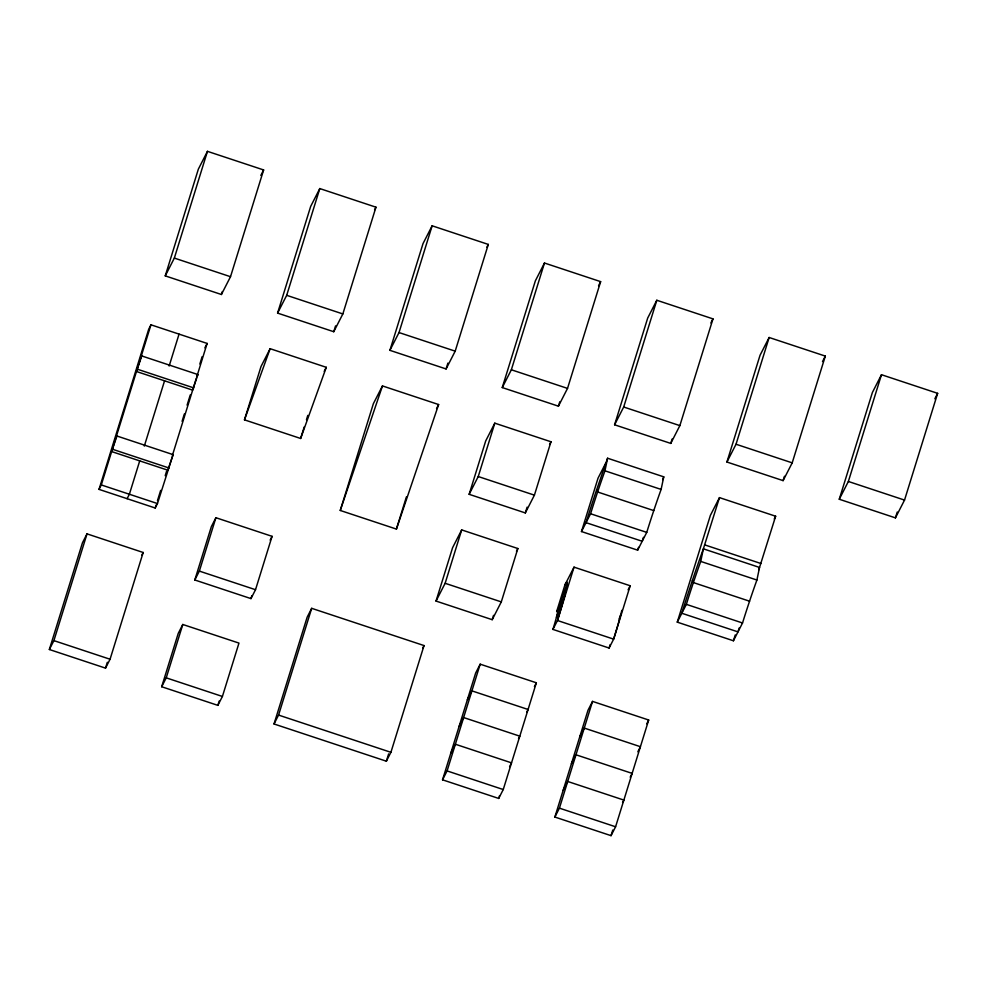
<?xml version="1.0" encoding="UTF-8"?>
<svg xmlns="http://www.w3.org/2000/svg" width="987" height="987" viewBox="0 0 987 987"><rect width="100%" height="100%" fill="white"/><g stroke="black" fill="none" stroke-linecap="round" stroke-linejoin="round"><path stroke-width="1.48" d="M581.479 531.549L590.584 513.758A59.257 3.232 -71.7 0 1 604.957 470.811L607.585 458.227L663.757 476.844L661.117 489.429A59.257 3.232 -71.7 0 0 646.744 532.375L637.651 550.166L581.479 531.549L598.036 478.164L606.104 462.409M739.214 627.917A88.892 4.836 -71.7 0 0 737.98 631.877L681.807 613.26A88.892 4.836 -71.7 0 1 703.373 548.834L759.534 567.451L756.906 580.035A59.257 3.232 -71.7 0 0 742.532 622.982L733.427 640.773L677.267 622.155L686.36 604.365A59.257 3.232 -71.7 0 1 700.733 561.418L703.373 548.834L719.474 497.621L775.646 516.226L759.534 567.451A88.892 4.836 -71.7 0 0 758.645 569.931M49.35 649.508L82.464 542.764L87.016 533.868L143.177 552.486L110.063 659.242L105.523 668.125L49.35 649.508L53.903 640.625L87.016 533.868M115.787 438.228L116.922 436.007L173.083 454.625L157.464 503.555L155.193 507.997L99.021 489.379L148.692 329.251L150.962 324.809L207.134 343.427L196.783 376.787L197.918 374.554L141.758 355.949L140.61 358.17M165.248 275.879L198.362 169.122L207.455 151.344L263.628 169.949L230.514 276.705L221.409 294.496L165.248 275.879L174.341 258.088L207.455 151.344M99.021 489.379L101.291 484.938L150.962 324.809M173.083 454.625L167.815 470.194L111.642 451.577L116.922 436.007M197.918 374.554L192.65 390.124L136.477 371.507L141.758 355.949M139.722 460.88L129.383 494.24L127.101 498.694M144.312 446.087L164.558 380.822M169.147 366.029L179.054 334.112M105.523 668.125L107.336 662.277M155.193 507.997L156.094 505.06M157.464 500.656L160.659 490.366M165.211 475.672L166.581 471.268M182.077 421.326L184.347 413.972M187.086 405.163L190.281 394.874M199.843 364.03L202.125 356.677M221.409 294.496L222.322 291.56M172.404 455.402L196.376 378.12M161.683 686.742L178.24 633.37L182.792 624.475L238.965 643.092L222.408 696.464L217.856 705.36L161.683 686.742L166.235 677.847L182.792 624.475M194.797 579.986L211.354 526.614L215.906 517.719L272.079 536.336L255.522 589.708L250.969 598.603L194.797 579.986L199.349 571.103L215.906 517.719M244.468 419.857L261.024 366.485L270.13 348.695L326.29 367.312L300.64 438.475L244.468 419.857L270.13 348.695M277.581 313.101L310.695 206.357L319.8 188.566L375.961 207.184L342.847 313.94L333.754 331.718L277.581 313.101L286.686 295.323L319.8 188.566M217.856 705.36L219.2 701.029M250.969 598.603L251.858 595.716M300.64 438.475L304.218 426.927M306.451 419.722L307.796 415.391M333.754 331.718L335.568 325.87M274.028 723.977L307.142 617.22L311.682 608.325L424.028 645.56L390.914 752.316L386.361 761.199L274.028 723.977L278.568 715.082L311.682 608.325M340.256 510.464L373.357 403.708L382.462 385.929L438.635 404.547L396.416 529.081L340.256 510.464L382.462 385.929M389.914 350.336L423.028 243.579L432.133 225.801L488.306 244.418L455.192 351.162L446.087 368.953L389.914 350.336L399.019 332.557L432.133 225.801M396.416 529.081L406.397 496.905M446.087 368.953L447.901 363.105M386.361 761.199L388.631 753.895M436.032 601.071L452.589 547.699L461.682 529.908L517.854 548.525L501.297 601.897L492.205 619.688L436.032 601.071L445.137 583.292L461.682 529.908M469.146 494.314L485.703 440.942L494.795 423.164L550.968 441.769L534.411 495.153L525.318 512.932L469.146 494.314L478.239 476.536L494.795 423.164M502.26 387.57L535.373 280.814L544.466 263.023L600.639 281.64L567.525 388.397L558.42 406.175L502.26 387.57L511.352 369.78L544.466 263.023M442.534 779.816L475.648 673.06L480.188 664.177L536.36 682.782L503.247 789.538L498.694 798.434L442.534 779.816L447.086 770.921L480.188 664.177M492.205 619.688L493.537 615.357M525.318 512.932L527.107 507.158M558.42 406.175L559.789 401.795M498.694 798.434L499.57 795.621M564.922 584.921L556.643 611.607A29.635 1.616 -71.7 0 1 552.917 629.41L609.09 648.027L613.643 639.132L630.199 585.76L574.027 567.143L564.922 584.921A59.257 3.232 -71.7 0 1 557.47 620.515L552.917 629.41M614.593 424.792L647.706 318.036L656.811 300.258L712.972 318.875L679.858 425.619L670.765 443.41L614.593 424.792L623.698 407.014L656.811 300.258M574.027 567.143L557.47 620.515L613.643 639.132A59.257 3.232 -71.7 0 0 621.835 610.311M554.867 817.051L587.981 710.295L592.533 701.399L648.693 720.016L615.592 826.773L611.039 835.656L554.867 817.051L559.419 808.156L592.533 701.399M637.651 550.166L638.54 547.279M670.765 443.41L672.122 439.018M611.039 835.656L612.779 830.042M677.267 622.155L710.369 515.399L719.474 497.621M726.925 462.027L760.039 355.271L769.144 337.492L825.317 356.097L792.203 462.854L783.098 480.632L726.925 462.027L736.031 444.236L769.144 337.492M733.427 640.773L735.241 634.925M783.098 480.632L784.455 476.252M839.271 499.249L872.385 392.505L881.477 374.715L937.65 393.332L904.536 500.088L895.431 517.867L839.271 499.249L848.364 481.471L881.477 374.715M895.431 517.867L897.257 512.019M643.438 537.31A88.892 4.836 -71.7 0 0 642.204 541.271L586.031 522.654A88.892 4.836 -71.7 0 1 596.58 489.984L607.585 458.227M557.815 610.743L567.254 583.181M662.77 479.633L663.757 476.844M556.446 617.257L564.527 596.21M619.083 619.034L620.7 614.827M260.827 175.427L263.628 169.949M204.852 347.868L207.134 343.427M141.881 555.027L143.177 552.486M374.567 209.923L375.961 207.184M324.192 371.42L326.29 367.312M270.13 540.148L272.079 536.336M486.899 247.145L488.306 244.418M436.538 408.643L438.635 404.547M598.541 285.749L600.639 281.64M422.72 648.101L424.028 645.56M549.574 444.508L550.968 441.769M516.46 551.264L517.854 548.525M467.369 699.746L471.909 690.863L528.082 709.48L526.787 712.009M459.091 726.444L463.631 717.549L519.804 736.166L518.508 738.708M450.812 753.13L455.352 744.235L511.525 762.852L509.576 766.665M710.874 322.971L712.972 318.875M534.411 686.594L536.36 682.782M628.09 589.856L630.199 585.76M579.702 736.981L584.255 728.085L640.415 746.703L637.824 751.786M571.424 763.667L575.976 754.784L632.136 773.389L630.187 777.201M563.145 790.353L567.698 781.47L623.87 800.087L622.563 802.616M822.516 361.575L825.317 356.097M646.744 723.829L648.693 720.016M774.24 518.965L775.646 516.226M934.849 398.797L937.65 393.332M174.341 258.088L230.514 276.705M286.686 295.323L342.847 313.94M399.019 332.557L455.192 351.162M511.352 369.78L567.525 388.397M623.698 407.014L679.858 425.619M736.031 444.236L792.203 462.854M848.364 481.471L904.536 500.088M604.957 470.811L661.117 489.429M653.776 510.6L597.604 491.982L596.58 489.984M704.804 544.91L760.977 563.528M478.239 476.536L534.411 495.153M590.584 513.758L646.744 532.375M137.612 369.286L193.785 387.903M700.733 561.418L756.906 580.035M749.565 601.206L693.392 582.589L692.356 580.59M686.36 604.365L742.532 622.982M112.777 449.356L168.95 467.974M445.137 583.292L501.297 601.897M101.291 484.938L157.464 503.555M199.349 571.103L255.522 589.708M53.903 640.625L110.063 659.242M166.235 677.847L222.408 696.464M278.568 715.082L390.914 752.316M447.086 770.921L503.247 789.538M559.419 808.156L615.592 826.773M610.126 644.622A29.635 1.616 -71.7 0 1 609.09 648.027"/></g></svg>
